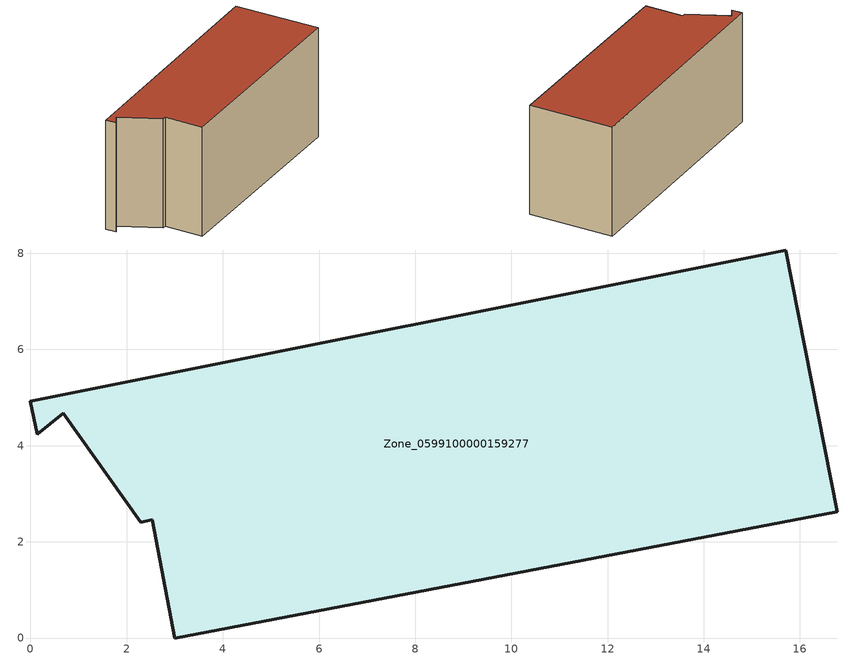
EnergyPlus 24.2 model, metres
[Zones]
Zone_0599100000159277
 floor ground (C_G): 0.14,4.24 0,4.93 15.71,8.07 16.77,2.62 3,0 2.53,2.46 2.3,2.41 0.68,4.67 z0
 wall outside (C_F): 3,0 16.77,2.62 15.71,8.07 0,4.93 0.14,4.24 0.68,4.67 2.3,2.41 2.53,2.46 3,0 z0:7.32
 roof outside (C_R): 0,4.93 0.14,4.24 0.68,4.67 2.3,2.41 2.53,2.46 3,0 16.77,2.62 15.71,8.07 z7.32
[BUILDING]
Pand.0599100000159277: North Axis=0; Terrain=City; Loads Convergence Tolerance Value=0.04; Temperature Convergence Tolerance Value=0.4; Solar Distribution=FullExterior; Maximum Number of Warmup Days=25; Minimum Number of Warmup Days=1
[Site:Location]
Rotterdam.The.Hague.AP_ZH_NLD Design_Conditions: Latitude=51.96; Longitude=4.45; Time Zone=1; Elevation=-4.5
[SITE:GROUNDTEMPERATURE:BUILDINGSURFACE]
18, 18, 18, 18, 18, 18, 18, 18, 18, 18, 18, 18
[MATERIAL] Thermal Absorptance=0.9; Solar Absorptance=0.7; Visible Absorptance=0.7
Name | Roughness | Thickness | Conductivity | Density | Specific Heat
G.TI.1946 | MediumSmooth | 0.15 | 1 | 540 | 1210
F.TI.1946 | Rough | 0.3 | 0.857143 | 1920 | 840
R.TI.1946 | MediumRough | 0.2 | 0.1 | 1500 | 1000
[CONSTRUCTION]
C_G: G.TI.1946
C_F: F.TI.1946
C_R: R.TI.1946
[ZONE]
Zone_0599100000159277: Type=1; Multiplier=1; Ceiling Height=Autocalculate; Volume=Autocalculate; Floor Area=autocalculate; Part of Total Floor Area=Yes
[ZONEINFILTRATION:DESIGNFLOWRATE]
Infil_Zone_0599100000159277: Zone or ZoneList or Space or SpaceList=Zone_0599100000159277; Schedule=AlwaysOn; Design Flow Rate Calculation Method=Flow/Area; Flow Rate per Floor Area=0.003; Constant Term Coefficient=1; Temperature Term Coefficient=0; Velocity Term Coefficient=0; Velocity Squared Term Coefficient=0
[HVACTEMPLATE:ZONE:IDEALLOADSAIRSYSTEM]
Zone_0599100000159277: Maximum Heating Supply Air Temperature=50; Minimum Cooling Supply Air Temperature=13; Maximum Heating Supply Air Humidity Ratio=0.0156; Minimum Cooling Supply Air Humidity Ratio=0.0077; Heating Limit=NoLimit; Cooling Limit=NoLimit; Dehumidification Control Type=ConstantSensibleHeatRatio; Cooling Sensible Heat Ratio=0.7; Dehumidification Setpoint=60; Humidification Control Type=None; Humidification Setpoint=30; Outdoor Air Method=None; Outdoor Air Flow Rate per Person=0.00944; Outdoor Air Flow Rate per Zone Floor Area=0; Outdoor Air Flow Rate per Zone=0; Demand Controlled Ventilation Type=None; Outdoor Air Economizer Type=NoEconomizer; Heat Recovery Type=None; Sensible Heat Recovery Effectiveness=0.7; Latent Heat Recovery Effectiveness=0.65
[ZONECONTROL:THERMOSTAT]
ThermostatControl_Zone_0599100000159277: Zone or ZoneList=Zone_0599100000159277; Control Type Schedule=DualSetpointControlType; Control 1=Thermostat_Zone_0599100000159277; Temperature Difference Between Cutout And Setpoint=0
[THERMOSTATSETPOINT:DUALSETPOINT]
Thermostat_Zone_0599100000159277: Heating Setpoint Temperature Schedule=HeatingSetpoint_Zone_0599100000159277; Cooling Setpoint Temperature Schedule=CoolingSetpoint_Zone_0599100000159277
[SCHEDULE:COMPACT]
HeatingSetpoint_Zone_0599100000159277: Through: 12/31, For: AllDays, Until: 24:00, 21
CoolingSetpoint_Zone_0599100000159277: Through: 12/31, For: AllDays, Until: 24:00, 24
DualSetpointControlType: Through: 12/31, For: AllDays, Until: 24:00, 4
AlwaysOn: Through: 12/31, For: AllDays, Until: 24:00, 1
